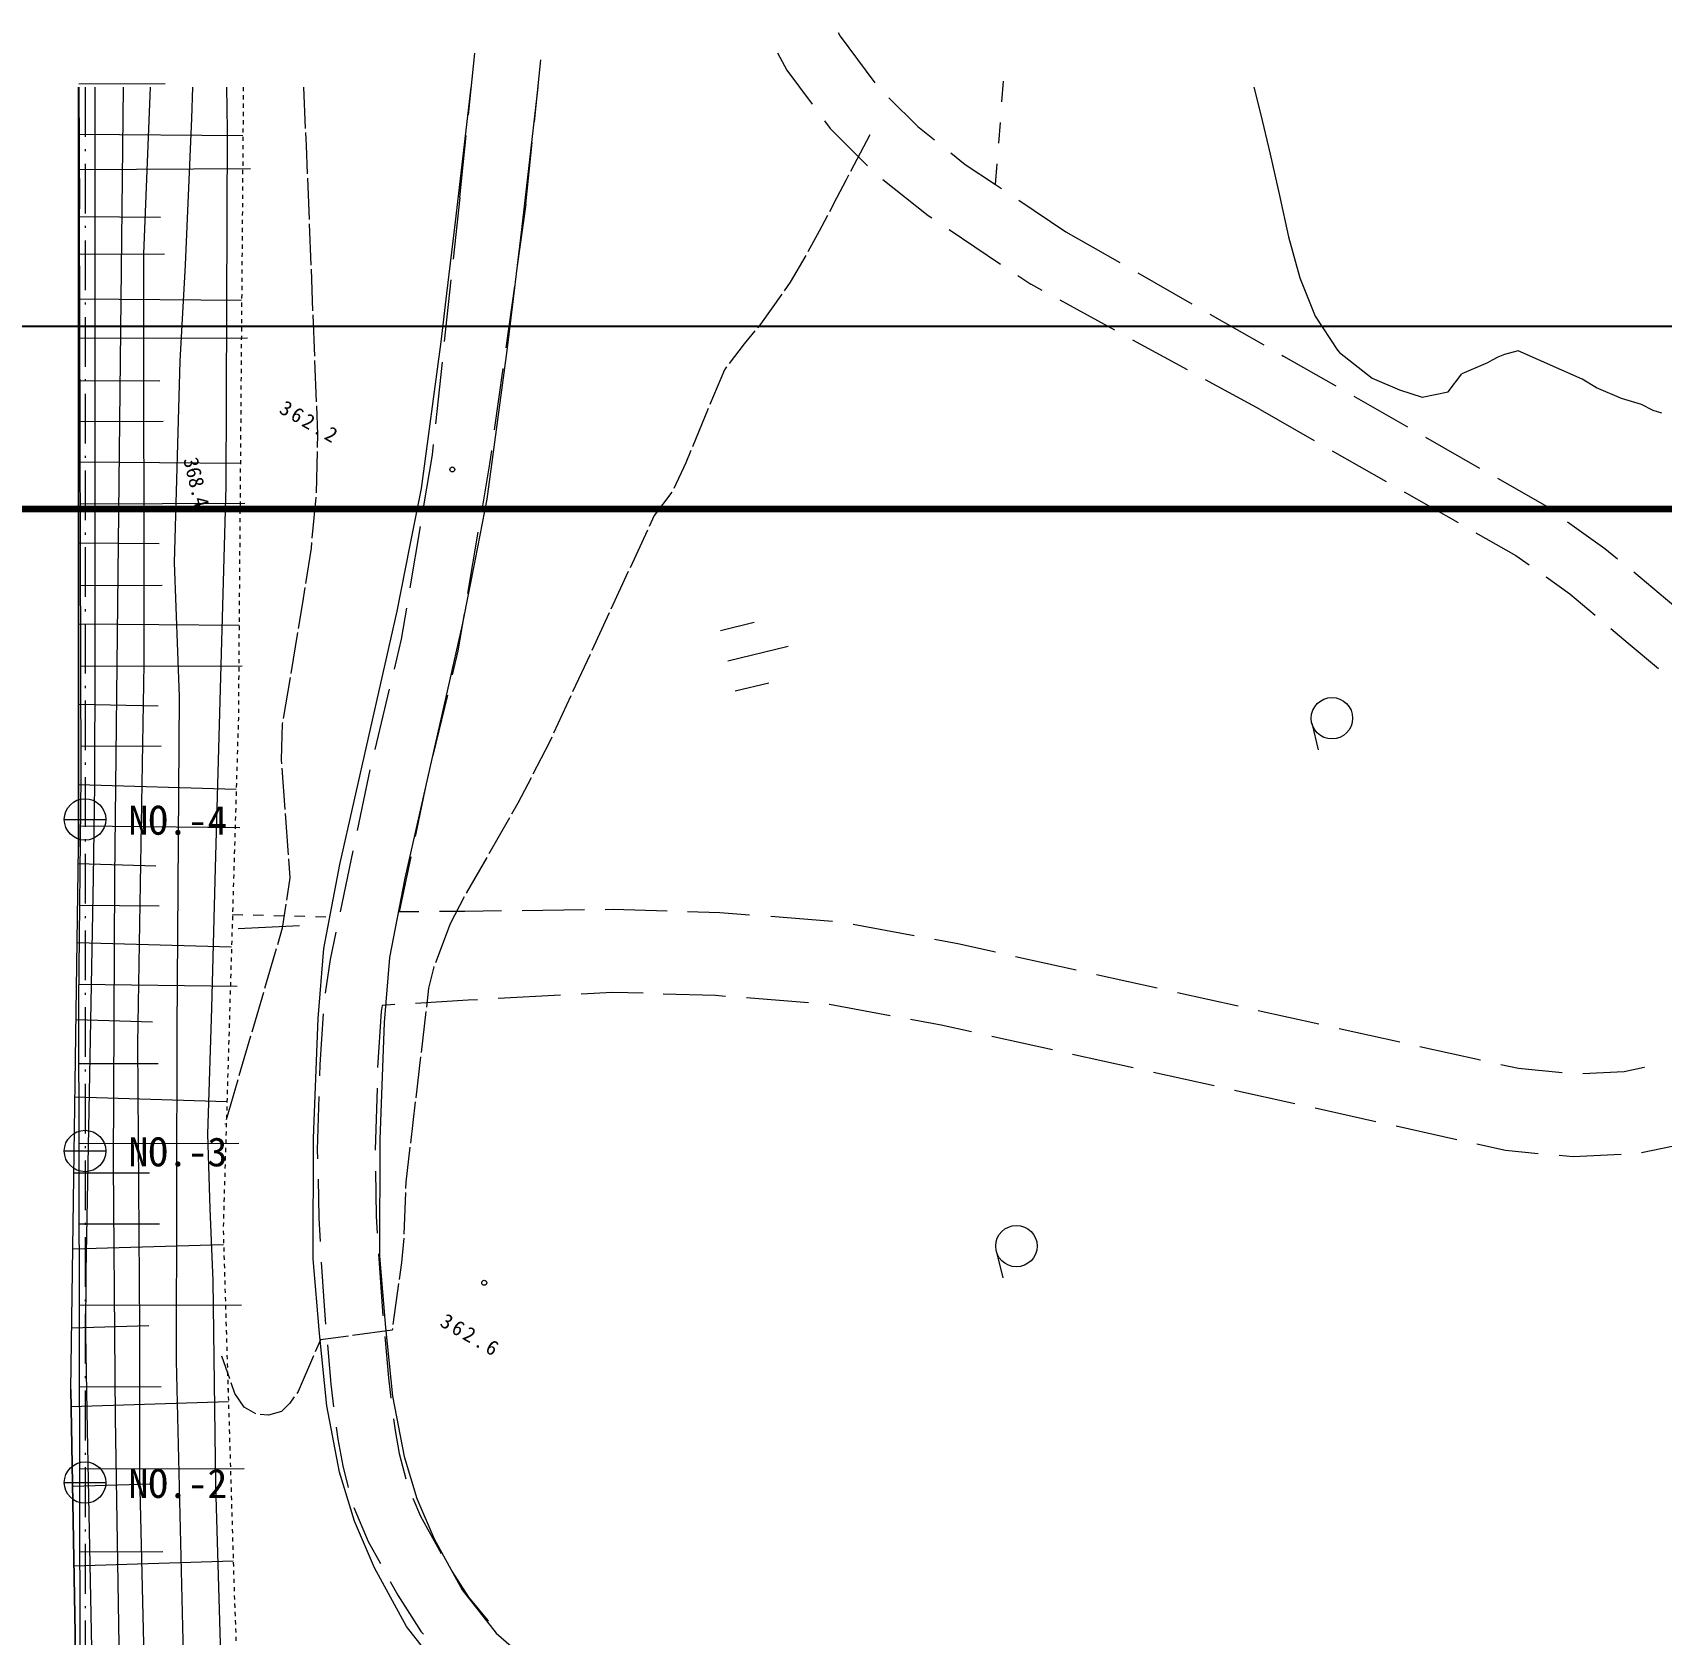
# Model space of a CAD drawing. Header units: millimetres. Extents: x -2078669 to -1085629, y -5987148 to 310365.
# Drawn here: x -1704718 to -1606432, y -4951344 to -4854730 of the extents above; entities that cross this region are included whole.
import ezdxf

# ---------------------------------------------------------------- set-up
doc = ezdxf.new("R2010")
doc.units = ezdxf.units.MM
doc.header["$LTSCALE"] = 500
for name, pattern in [('561019', [1, 0.5, -0.5]), ('56201', [2.5, 1.25, -1.25]), ('57103', [5.5, 5, -0.5]), ('SXF_一点短鎖線', [9.25, 6, -1.5, 0.25, -1.5])]:
    doc.linetypes.add(name, pattern=pattern)
doc.layers.get('Defpoints').update_dxf_attribs({"color": 153})
for name, color, linetype, lineweight in [('D-BGD', 7, 'Continuous', 13), ('D-BMK', 2, 'SXF_一点短鎖線', 13), ('D-BMK-HTXT', 7, 'Continuous', 13), ('D-TTL', 2, 'Continuous', 140), ('●予備設計_LP横断', 7, 'Continuous', 13)]:
    doc.layers.add(name, color=color, linetype=linetype, lineweight=lineweight)
doc.styles.add('MS ゴシック', font='MS Gothic.ttf')
doc.styles.add('ＭＳ ゴシック', font='MS Gothic.ttf')

# ---------------------------------------------------------------- blocks, each defined once
blk = doc.blocks.new('M7312')
at = {"layer": '●予備設計_LP横断', "linetype": 'Continuous', "lineweight": 20}
blk.add_circle((0, -0.001), 0.15, dxfattribs=at)
blk = doc.blocks.new('河川平面')
at = {"layer": 'D-BGD', "linetype": 'Continuous'}
for p, q in [((1632547, -2622198, 362762), (1632937, -2618469, 362756)), ((1636525, -2622609, 362762), (1636911, -2618878, 362756)), ((1609040, -2620326), (1614256, -2620302)), ((1664742, -2621413, 362676), (1664839, -2620167, 362687)), ((1664547, -2623906, 362653), (1664644, -2622659, 362664)), ((1609021, -2623364), (1618941, -2623442)), ((1632026, -2627171, 362770), (1632417, -2623442, 362764)), ((1636012, -2627582, 362770), (1636397, -2623852, 362764)), ((1664352, -2626398, 362630), (1664449, -2625151, 362641)), ((1609072, -2625488), (1619391, -2625434)), ((1632026, -2627171, 362770), (1631625, -2630898, 362885)), ((1636012, -2627582, 362770), (1635492, -2631294, 362884)), ((1665751, -2627335, 362709), (1668599, -2629243, 362870)), ((1609020, -2628323), (1613961, -2628363)), ((1661548, -2629105, 362591), (1664660, -2631189, 362767)), ((1668599, -2629243, 362870), (1671855, -2631103, 362880)), ((1609088, -2630596), (1614205, -2630584)), ((1665697, -2631884, 362826), (1666480, -2632408, 362870)), ((1672940, -2631723, 362883), (1676196, -2633584, 362893)), ((1631492, -2632140, 362924), (1631091, -2635867, 363039)), ((1635319, -2632531, 362922), (1634799, -2636244, 363036)), ((1667159, -2632779, 362872), (1666480, -2632408, 362870)), ((1609019, -2633283), (1618862, -2633361)), ((1671546, -2635177, 362885), (1668255, -2633378, 362875)), ((1677282, -2634204, 362896), (1680538, -2636064, 362906)), ((1609108, -2635659), (1619224, -2635638)), ((1675933, -2637574, 362897), (1672643, -2635776, 362888)), ((1630959, -2637109, 363077), (1630558, -2640836, 363193)), ((1634626, -2637481, 363074), (1634106, -2641193, 363187)), ((1609019, -2638205), (1613921, -2638244)), ((1680321, -2639972, 362910), (1677031, -2638174, 362900)), ((1685964, -2639160, 362788), (1689221, -2641018, 362694)), ((1609116, -2640681), (1614134, -2640659)), ((1680321, -2639972, 362910), (1683578, -2641829, 362813)), ((1690306, -2641638, 362662), (1693563, -2643495, 362568)), ((1684663, -2642448, 362781), (1687920, -2644305, 362684)), ((1609018, -2643126), (1618784, -2643203)), ((1609123, -2645645), (1619061, -2645613)), ((1689005, -2644925, 362651), (1692261, -2646782, 362554)), ((1629632, -2647014, 363289), (1629010, -2650712, 363322)), ((1633123, -2647364, 363287), (1632499, -2651061, 363319)), ((1609017, -2648009), (1613881, -2648048)), ((1609142, -2650569), (1614066, -2650551)), ((1609016, -2652892), (1618707, -2652969)), ((1647749, -2653295), (1649789, -2652800)), ((1648191, -2655116), (1651835, -2654231)), ((1609154, -2655444), (1618903, -2655419)), ((1648633, -2656939), (1650674, -2656443)), ((1627767, -2656832, 363308), (1626894, -2660480, 363257)), ((1631277, -2657187, 363313), (1630406, -2660834, 363262)), ((1609016, -2657737), (1613819, -2657827)), ((1683437, -2658881), (1683830, -2660500)), ((1609169, -2660274), (1613999, -2660259)), ((1626604, -2661695, 363240), (1625831, -2665365, 363262)), ((1609015, -2662582), (1618537, -2662866)), ((1609141, -2665079), (1618744, -2665167)), ((1608555, -2699081), (1609014, -2666342)), ((1609000, -2667342), (1613684, -2667482)), ((1625575, -2666588, 363270), (1624801, -2670257, 363292)), ((1629075, -2666940, 363269), (1628375, -2670264, 363290)), ((1609091, -2669860), (1613886, -2669906)), ((1629550, -2670255, 363311), (1628375, -2670264, 363290)), ((1639548, -2670148, 363336), (1635798, -2670193, 363348)), ((1618649, -2671264, 362327), (1622347, -2671092, 362925)), ((1654523, -2670850, 363282), (1650785, -2670545, 363297)), ((1659446, -2671707, 363223), (1655759, -2671028, 363270)), ((1608933, -2672102), (1618253, -2672379)), ((1669226, -2673783, 363040), (1665565, -2672969, 363117)), ((1674105, -2674868, 362937), (1670446, -2674054, 363014)), ((1609047, -2674633), (1618596, -2674736)), ((1638093, -2675295, 363312), (1634348, -2675497, 363290)), ((1678985, -2675954, 362835), (1675325, -2675139, 362912)), ((1609119, -2714860, 368280), (1609038, -2675632, 368370)), ((1628109, -2675860, 363306), (1627335, -2675906, 363310)), ((1653067, -2675747, 363286), (1649330, -2675447, 363302)), ((1683865, -2677039, 362733), (1680205, -2676225, 362809)), ((1608868, -2676762), (1613491, -2676900)), ((1688745, -2678124, 362630), (1685085, -2677310, 362707)), ((1667783, -2678588, 363050), (1664123, -2677774, 363126)), ((1672663, -2679672, 362948), (1669004, -2678859, 363025)), ((1693624, -2679209, 362528), (1689964, -2678395, 362605)), ((1609042, -2679417), (1613831, -2679413)), ((1677543, -2680757, 362846), (1673883, -2679943, 362923)), ((1682423, -2681841, 362745), (1678763, -2681028, 362821)), ((1608803, -2681422), (1617976, -2681696)), ((1687302, -2682925, 362643), (1683643, -2682112, 362719)), ((1692182, -2684009, 362541), (1688523, -2683196, 362618)), ((1609053, -2684233), (1618695, -2684216)), ((1608738, -2686010), (1613307, -2686009)), ((1609067, -2689086), (1613914, -2689081)), ((1608674, -2690597), (1617776, -2690321)), ((1664398, -2690718), (1664791, -2692337)), ((1609078, -2693983), (1618850, -2693959)), ((1608607, -2695345), (1613272, -2695203)), ((1609088, -2698902), (1614007, -2698892)), ((1608573, -2700092), (1618064, -2699804)), ((1609100, -2703857), (1619019, -2703838)), ((1608658, -2704899), (1613434, -2704754)), ((1608744, -2709707), (1618356, -2709415)), ((1609110, -2708857), (1614101, -2708843))]:
    blk.add_line(p, q, dxfattribs=at)
at = {"layer": 'D-BGD', "linetype": '56201'}
blk.add_line((1618311, -2670423), (1624185, -2670559), dxfattribs=at)
at = {"layer": 'D-BGD', "linetype": 'Continuous'}
for points, elevation in [([(1654860, -2617230), (1654976, -2617445), (1657065, -2620261)], 362520), ([(1704551, -2640177), (1704038, -2640031), (1703327, -2639652), (1702116, -2639303), (1700621, -2638662), (1699749, -2638125), (1695895, -2636429), (1695068, -2636647), (1694667, -2636799), (1694326, -2636981), (1694037, -2637141), (1692497, -2637813)], 362000), ([(1651200, -2618454), (1651766, -2619498), (1653296, -2621554)], 362520), ([(1657915, -2621173), (1659658, -2622904), (1660672, -2623707)], 362520), ([(1679931, -2620514), (1680333, -2622112), (1680916, -2624570), (1681493, -2627058), (1682038, -2629540), (1682714, -2632016), (1683633, -2634332), (1684992, -2636382), (1685109, -2636519), (1687080, -2638067), (1688731, -2638785), (1690100, -2639214), (1691672, -2638907), (1692497, -2637813)], 362000), ([(1654042, -2622557), (1654375, -2623005), (1656634, -2625260)], 362520), ([(1703520, -2679647), (1703495, -2679660), (1702280, -2679908), (1699801, -2680026)], 362460), ([(1706829, -2683559), (1705176, -2684421), (1703328, -2684795)], 362460)]:
    blk.add_lwpolyline(points, dxfattribs=dict(at, elevation=elevation))
at = {"layer": 'D-BGD', "linetype": 'Continuous', "flags": 128}
for points in [[(1615472, -2812388), (1615273, -2807092), (1615231, -2805958), (1615082, -2805064), (1614196, -2802555), (1611544, -2797523), (1610785, -2796134), (1609990, -2794678), (1609448, -2793437), (1609275, -2792488), (1609120, -2789483), (1609265, -2770458), (1609158, -2754356), (1608991, -2733247), (1608817, -2713807), (1608555, -2699081), (1609014, -2666342), (1609021, -2620514)], [(1609021, -2620514), (1609014, -2666342)], [(1648369, -2729602), (1640710, -2723847), (1634729, -2719505), (1631309, -2716546), (1628807, -2713365), (1626888, -2709836), (1625672, -2707023), (1624776, -2704068), (1624009, -2700061), (1623561, -2695700), (1623183, -2691188), (1623197, -2683914), (1623477, -2676693), (1623813, -2672469), (1624796, -2667409), (1628250, -2652121), (1629016, -2648256), (1629716, -2644727), (1630896, -2635890), (1631250, -2632963), (1631771, -2628636), (1632704, -2620514)], [(1636730, -2620514), (1635743, -2629104), (1635219, -2633453), (1634864, -2636395), (1633664, -2645381), (1632948, -2648993), (1632163, -2652951), (1628711, -2668230), (1627783, -2673012), (1627471, -2676930), (1627197, -2683996), (1627183, -2691025), (1627543, -2695329), (1627971, -2699480), (1628665, -2703109), (1629434, -2705645), (1630488, -2708083), (1632161, -2711158), (1634216, -2713773), (1637218, -2716368), (1643087, -2720630), (1650772, -2726405), (1648369, -2729602)], [(1608555, -2699081), (1608817, -2713807), (1608991, -2733247), (1609158, -2754356), (1609265, -2770458), (1609120, -2789483)]]:
    blk.add_lwpolyline(points, dxfattribs=at)
at = {"layer": 'D-BGD', "linetype": 'Continuous', "extrusion": (0.712029, 0.008721, 0.702096), "elevation": 1381418}
blk.add_lwpolyline([(-2640024, -844819), (-2647369, -844745)], dxfattribs=at)
at = {"layer": 'D-BGD', "linetype": 'Continuous', "flags": 128}
for points, elevation in [([(1610013, -2620514), (1610004, -2655012), (1609981, -2662598), (1609913, -2668183), (1609452, -2691949), (1609445, -2695730), (1609534, -2701509), (1610811, -2765298), (1610885, -2769571), (1610897, -2771846), (1610716, -2783859), (1610693, -2787913), (1610772, -2789970), (1610879, -2790832), (1611484, -2792973), (1612825, -2795553), (1614449, -2798377), (1615902, -2801242), (1616987, -2804270), (1617505, -2807574), (1617667, -2810962)], 367000), ([(1611715, -2620514), (1611197, -2668195), (1611105, -2685482), (1611228, -2700780), (1611946, -2745632), (1612011, -2749082), (1612060, -2750532), (1612325, -2753298), (1612593, -2757485), (1612783, -2763612), (1612864, -2771282), (1612734, -2784705), (1612727, -2788483), (1612845, -2790265), (1613065, -2791226), (1613931, -2793393), (1615912, -2797217), (1616301, -2797929), (1618572, -2802762), (1619578, -2807144), (1619707, -2810758)], 366000), ([(1621746, -2814441), (1621891, -2808510), (1621764, -2806453), (1621613, -2804739), (1621190, -2802460), (1619945, -2799860), (1615503, -2792088), (1615083, -2791125), (1614669, -2789480), (1614591, -2787428), (1614424, -2780447), (1614954, -2770848), (1614660, -2757775), (1613687, -2747587), (1613373, -2737098), (1613203, -2724566), (1612724, -2704239), (1612726, -2695354), (1612599, -2678222), (1612988, -2655305), (1612966, -2630582), (1613359, -2620514)], 365000), ([(1615549, -2723449), (1615307, -2713395), (1614941, -2697350), (1614969, -2677393), (1615114, -2657274), (1614817, -2649187), (1615162, -2637051), (1615483, -2631247), (1615858, -2622408), (1615920, -2620514)], 364000), ([(1617958, -2620514), (1617980, -2623087), (1617905, -2644611), (1617264, -2667601), (1617049, -2676063), (1616798, -2683669), (1616949, -2688150), (1617118, -2692517), (1617295, -2704845), (1617707, -2719180)], 363000)]:
    blk.add_lwpolyline(points, dxfattribs=dict(at, elevation=elevation))
at = {"layer": 'D-BGD', "linetype": '561019', "flags": 128}
for points in [[(1618950, -2620514), (1618959, -2621129), (1618665, -2658302), (1618663, -2658627), (1618571, -2661701), (1617747, -2689368), (1618403, -2710987), (1619104, -2730441), (1619135, -2731637), (1619943, -2763133), (1618853, -2786511), (1619008, -2789521), (1619927, -2791602), (1625688, -2802391), (1625125, -2825293), (1624564, -2827572), (1623496, -2829911), (1618630, -2838640), (1618342, -2840170), (1618771, -2861642), (1618913, -2870692)], [(1618950, -2620514), (1618959, -2621129), (1618665, -2658302), (1618663, -2658627), (1618571, -2661701), (1617747, -2689368), (1618356, -2709415)]]:
    blk.add_lwpolyline(points, dxfattribs=at)
at = {"layer": 'D-BGD', "linetype": '57103', "elevation": 362500, "flags": 128}
for points in [[(1622593, -2620514), (1622750, -2624022), (1623446, -2641466), (1623344, -2645264), (1623051, -2648319), (1622538, -2651619), (1621312, -2658931), (1621256, -2661088), (1621773, -2668212), (1621310, -2671255), (1617849, -2683071)], [(1656762, -2623387), (1655337, -2626103), (1654755, -2627217), (1653718, -2629202), (1652995, -2630506), (1651971, -2632276), (1650166, -2634813), (1649180, -2635999), (1647996, -2637562), (1645661, -2643175), (1644845, -2644924), (1643758, -2646363), (1637432, -2660026), (1635534, -2663717), (1632352, -2669242), (1631438, -2670992)], [(1631438, -2670992), (1630465, -2673583), (1630146, -2674866), (1628772, -2686571), (1628658, -2689730), (1628512, -2691411), (1627943, -2695488), (1623613, -2696077), (1622269, -2699201), (1621764, -2699901), (1621267, -2700389), (1620488, -2700616), (1619769, -2700561), (1619014, -2700140), (1618444, -2699316), (1617676, -2697057)]]:
    blk.add_lwpolyline(points, dxfattribs=at)
at = {"layer": 'D-BGD', "linetype": 'Continuous', "extrusion": (-0.321989, -0.404692, 0.85589), "elevation": 837350}
blk.add_lwpolyline([(2934329, -684820), (2935445, -684818), (2937633, -684608), (2938067, -684567)], dxfattribs=at)
at = {"layer": 'D-BGD', "linetype": 'Continuous', "extrusion": (-0.319959, -0.403068, 0.857416), "elevation": 838976}
blk.add_lwpolyline([(2930981, -693382), (2934458, -693382), (2934730, -693357)], dxfattribs=at)
at = {"layer": 'D-BGD', "linetype": 'Continuous', "extrusion": (-0.023368, 0.000230586, 0.999727), "elevation": 330052}
blk.add_lwpolyline([(2659625, 1643522), (2646067, 1643522), (2611853, 1643094)], dxfattribs=at)
at = {"layer": 'D-BGD', "linetype": 'Continuous', "extrusion": (0.494072, 0.859535, 0.130736), "elevation": -1388033}
blk.add_lwpolyline([(-2771918, 549089), (-2772048, 549089), (-2775667, 548997)], dxfattribs=at)
at = {"layer": 'D-BGD', "linetype": 'Continuous', "extrusion": (-0.336343, 0.06508, 0.939488), "elevation": -379076}
blk.add_lwpolyline([(2284237, 2099847), (2284856, 2099903), (2287984, 2099984)], dxfattribs=at)
at = {"layer": 'D-BGD', "linetype": 'Continuous', "extrusion": (-0.608951, 0.109912, 0.785556), "elevation": -1000086}
blk.add_lwpolyline([(2310186, 1856604), (2310995, 1856644), (2313934, 1856686)], dxfattribs=at)
at = {"layer": 'D-BGD', "linetype": 'Continuous', "extrusion": (0.081659, 0.092549, 0.992354), "elevation": 253439}
blk.add_lwpolyline([(-3020105, 899630), (-3023479, 898925), (-3023781, 898893)], dxfattribs=at)
at = {"layer": 'D-BGD', "linetype": 'Continuous', "extrusion": (-0.001079, -0.02159, 0.999766), "elevation": 417657}
blk.add_lwpolyline([(1828862, -2550216), (1831186, -2551696), (1831977, -2552297)], dxfattribs=at)
at = {"layer": 'D-BGD', "linetype": 'Continuous', "extrusion": (0.089369, 0.104788, 0.990471), "elevation": 232983}
blk.add_lwpolyline([(-3006331, 956698), (-3009057, 956175), (-3010027, 956088)], dxfattribs=at)
at = {"layer": 'D-BGD', "linetype": 'Continuous', "extrusion": (-0.634781, -0.757028, 0.154798), "elevation": 981085}
blk.add_lwpolyline([(3007389, 213070), (3009889, 213038), (3011138, 213056)], dxfattribs=at)
at = {"layer": 'D-BGD', "linetype": 'Continuous', "extrusion": (0.005543, -0.013738, 0.99989), "elevation": 408199}
blk.add_lwpolyline([(1695536, -2644704), (1696975, -2645725), (1698493, -2647005)], dxfattribs=at)
at = {"layer": 'D-BGD', "linetype": 'Continuous', "extrusion": (-0.305617, 0.059971, 0.950264), "elevation": -311569}
blk.add_lwpolyline([(2288676, 2117240), (2290569, 2117295), (2292423, 2117215)], dxfattribs=at)
at = {"layer": 'D-BGD', "linetype": 'Continuous', "extrusion": (-0.309946, 0.060907, 0.948801), "elevation": -322737}
blk.add_lwpolyline([(2287781, 2119657), (2290031, 2119720), (2291528, 2119657)], dxfattribs=at)
at = {"layer": 'D-BGD', "linetype": 'Continuous', "extrusion": (-0.630746, -0.752049, 0.191264), "elevation": 991416}
blk.add_lwpolyline([(3008618, 175984), (3009995, 175966), (3012367, 176002)], dxfattribs=at)
at = {"layer": 'D-BGD', "linetype": 'Continuous', "extrusion": (-0.555169, 0.122055, 0.822733), "elevation": -931053}
blk.add_lwpolyline([(2249930, 1986627), (2250336, 1986618), (2253680, 1986655)], dxfattribs=at)
at = {"layer": 'D-BGD', "linetype": 'Continuous', "extrusion": (-0.010942, 0.973623, 0.2279), "elevation": -2534853}
blk.add_lwpolyline([(-1604439, 966480), (-1602227, 966487), (-1600689, 966459)], dxfattribs=at)
at = {"layer": 'D-BGD', "linetype": 'Continuous', "extrusion": (0.003814, 0.02883, 0.999577), "elevation": 292457}
blk.add_lwpolyline([(-1980537, 2441007), (-1977287, 2441351), (-1976810, 2441420)], dxfattribs=at)
at = {"layer": 'D-BGD', "linetype": 'Continuous', "extrusion": (0.002649, -0.015629, 0.999874), "elevation": 409362}
blk.add_lwpolyline([(1180047, -2902438), (1178314, -2901996), (1176391, -2901618)], dxfattribs=at)
at = {"layer": 'D-BGD', "linetype": 'Continuous', "extrusion": (0.140594, -0.023657, 0.989785), "elevation": 651189}
blk.add_lwpolyline([(-2364880, -1972621), (-2366578, -1972551), (-2368628, -1972600)], dxfattribs=at)
at = {"layer": 'D-BGD', "linetype": 'Continuous', "extrusion": (-0.025755, -0.208347, 0.977716), "elevation": 869033}
blk.add_lwpolyline([(1979666, -2317528), (1977343, -2317299), (1975930, -2317213)], dxfattribs=at)
at = {"layer": 'D-BGD', "linetype": 'Continuous', "extrusion": (0.0001516, -0.109423, 0.993995), "elevation": 654119}
blk.add_lwpolyline([(1639379, -2621617), (1637537, -2621562), (1635633, -2621662)], dxfattribs=at)
at = {"layer": 'D-BGD', "linetype": 'Continuous', "extrusion": (0.002181, -0.035388, 0.999371), "elevation": 461348}
blk.add_lwpolyline([(1480359, -2757055), (1479768, -2756970), (1476628, -2756688)], dxfattribs=at)
at = {"layer": 'D-BGD', "linetype": 'Continuous', "extrusion": (-0.136555, -0.00618, 0.990613), "elevation": 154216}
blk.add_lwpolyline([(2746743, 1540230), (2747100, 1540156), (2750461, 1539791), (2750466, 1539790)], dxfattribs=at)
at = {"layer": 'D-BGD', "linetype": 'Continuous', "extrusion": (-0.051604, 0.902819, 0.426913), "elevation": -2344735}
blk.add_lwpolyline([(-1477755, 1508671), (-1477186, 1508668), (-1474005, 1508688)], dxfattribs=at)
at = {"layer": 'D-BGD', "linetype": 'Continuous', "extrusion": (-0.011323, -0.132784, 0.99108), "elevation": 696618}
blk.add_lwpolyline([(1879415, -2455041), (1875716, -2454673), (1875683, -2454673)], dxfattribs=at)
at = {"layer": 'D-BGD', "linetype": 'Continuous', "extrusion": (0.063903, -0.017964, 0.997794), "elevation": 514335}
blk.add_lwpolyline([(-2137103, -2258327), (-2140103, -2258975), (-2140762, -2259140)], dxfattribs=at)
at = {"layer": 'D-BGD', "linetype": 'Continuous', "extrusion": (-0.022176, -0.191466, 0.981249), "elevation": 832118}
blk.add_lwpolyline([(1959910, -2352124), (1958041, -2351927), (1956174, -2351797)], dxfattribs=at)
at = {"layer": 'D-BGD', "linetype": 'Continuous', "extrusion": (-0.005394, -0.116637, 0.99316), "elevation": 663407}
blk.add_lwpolyline([(1820544, -2538552), (1817888, -2538415), (1816815, -2538227)], dxfattribs=at)
at = {"layer": 'D-BGD', "linetype": 'Continuous', "extrusion": (-0.386, -0.003872, 0.922491), "elevation": -282578}
blk.add_lwpolyline([(2697078, 1616257), (2700805, 1616101), (2700825, 1616101)], dxfattribs=at)
at = {"layer": 'D-BGD', "linetype": 'Continuous', "extrusion": (-0.023695, -0.014943, 0.999608), "elevation": 364676}
blk.add_lwpolyline([(3134087, -46882), (3136746, -48667), (3137214, -48953)], dxfattribs=at)
at = {"layer": 'D-BGD', "linetype": 'Continuous', "extrusion": (-0.007662, -0.1282, 0.991719), "elevation": 690663}
blk.add_lwpolyline([(1854253, -2510921), (1852263, -2510843), (1850527, -2510562)], dxfattribs=at)
at = {"layer": 'D-BGD', "linetype": 'Continuous', "extrusion": (0.001574, -0.03209, 0.999484), "elevation": 451110}
blk.add_lwpolyline([(1568533, -2751997), (1565632, -2751997), (1564792, -2751872)], dxfattribs=at)
at = {"layer": 'D-BGD', "linetype": 'Continuous', "extrusion": (0.051068, -0.014314, 0.998593), "elevation": 484170}
blk.add_lwpolyline([(-2147127, -2268980), (-2149745, -2269753), (-2150707, -2270092)], dxfattribs=at)
at = {"layer": 'D-BGD', "linetype": 'Continuous', "extrusion": (0.054378, -0.013649, 0.998427), "elevation": 487521}
blk.add_lwpolyline([(-2210330, -2204772), (-2212605, -2205378), (-2213933, -2205806)], dxfattribs=at)
at = {"layer": 'D-BGD', "linetype": 'Continuous', "extrusion": (-0.123548, -0.025437, 0.992013), "elevation": 227590}
blk.add_lwpolyline([(2963730, 1088463), (2966575, 1088067), (2967446, 1087963)], dxfattribs=at)
at = {"layer": 'D-BGD', "linetype": 'Continuous', "extrusion": (-0.098567, -0.023531, 0.994852), "elevation": 264487}
blk.add_lwpolyline([(2994856, 986207), (2997445, 985763), (2998555, 985595)], dxfattribs=at)
at = {"layer": 'D-BGD', "linetype": 'Continuous', "extrusion": (0.868038, 0.067518, 0.491885), "elevation": 1409261}
blk.add_lwpolyline([(-2813963, -379261), (-2816477, -379304), (-2817707, -379424)], dxfattribs=at)
at = {"layer": 'D-BGD', "linetype": 'Continuous', "extrusion": (0.846499, 0.064697, 0.528444), "elevation": 1392113}
blk.add_lwpolyline([(-2812305, -438968), (-2814682, -439009), (-2816049, -439139)], dxfattribs=at)
at = {"layer": 'D-BGD', "linetype": 'Continuous', "extrusion": (-0.560903, -0.252732, 0.788362), "elevation": 56225}
blk.add_lwpolyline([(3136067, 518133), (3137239, 518105), (3139804, 518364)], dxfattribs=at)
at = {"layer": 'D-BGD', "linetype": 'Continuous', "extrusion": (-0.522307, -0.234465, 0.819891), "elevation": 83131}
blk.add_lwpolyline([(3134586, 515159), (3136829, 515112), (3138328, 515260)], dxfattribs=at)
at = {"layer": 'D-BGD', "linetype": 'Continuous', "extrusion": (0.001612, -0.020011, 0.999798), "elevation": 420061}
blk.add_lwpolyline([(1408664, -2824424), (1409550, -2826065), (1410597, -2827562), (1410629, -2827610)], dxfattribs=at)
at = {"layer": 'D-BGD', "linetype": 'Continuous'}
for points in [[(1615473, -2813810, 368400), (1615503, -2805510, 368350), (1615442, -2805095, 368370), (1615373, -2804813, 368380), (1615226, -2804347, 368420), (1610224, -2794667, 368260), (1609794, -2793590, 368280), (1609534, -2792437, 368300), (1609236, -2777605, 368510), (1609158, -2758979, 368490), (1609245, -2738601, 368470), (1609119, -2714860, 368280), (1609038, -2675632, 368370), (1609172, -2662075, 368370), (1609082, -2627858, 368360), (1609044, -2620514, 368307)], [(1628028, -2700834, 362740), (1628117, -2701535, 362680), (1628376, -2702930, 363020), (1628761, -2704463, 363084)], [(1624566, -2701346, 362739), (1624659, -2702074, 362680), (1624960, -2703677, 363020), (1625287, -2704983, 363065)], [(1627834, -2710657, 363226), (1628291, -2711486, 363280), (1629705, -2713682, 363240), (1629826, -2713828, 363237)]]:
    blk.add_polyline3d(points, dxfattribs=at)
for centre in [(1684651, -2658586), (1665612, -2690423)]:
    blk.add_circle(centre, 1250, dxfattribs=at)
at = {"layer": 'D-BGD', "linetype": 'Continuous', "lineweight": 20, "xscale": 1000, "yscale": 1000, "zscale": 1000, "rotation": 330.1091246385173}
for p in [(1631578, -2643579, 362154), (1633503, -2692636, 362597)]:
    blk.add_blockref('M7312', p, dxfattribs=at)
at = {"layer": 'D-BGD', "linetype": 'Continuous', "style": 'MS ゴシック'}
blk.add_text('368.4', height=900, rotation=283.66942, dxfattribs=at).set_placement((1615335, -2642972))
at = {"layer": 'D-BGD', "linetype": 'Continuous', "char_height": 900, "attachment_point": 7, "rotation": 330.10912, "line_spacing_factor": 0.722892, "style": 'MS ゴシック'}
for s, insert in [('\\T1.284;362.2', (1621053, -2640147)), ('\\T1.287;362.6', (1630757, -2695221))]:
    blk.add_mtext(s, dxfattribs=dict(at, insert=insert))

msp = doc.modelspace()

# ---------------------------------------------------------------- linework, layer by layer
at = {"layer": 'D-BMK', "linetype": 'SXF_一点短鎖線', "flags": 128}
msp.add_lwpolyline([(-1701552.5, -4858013.4), (-1701552.5, -5108191.7)], dxfattribs=at)
msp.add_lwpolyline([(-1701552.5, -4858013.4), (-1701552.5, -5108191.7)], dxfattribs=at)
at = {"layer": 'D-BMK-HTXT', "color": 7, "linetype": 'Continuous', "lineweight": 13}
for p, q in [((-1702802.5, -4902186.7, 329093), (-1700302.5, -4902186.7, -329093)), ((-1702802.5, -4922186.7, 329093), (-1700302.5, -4922186.7, -329093)), ((-1702802.5, -4942186.7, 329093), (-1700302.5, -4942186.7, -329093))]:
    msp.add_line(p, q, dxfattribs=at)
for centre in [(-1701552.5, -4902186.7, 0), (-1701552.5, -4922186.7, 0), (-1701552.5, -4942186.7, 0)]:
    msp.add_circle(centre, 1250, dxfattribs=at)
at = {"layer": 'D-TTL'}
msp.add_line((-1777887.6, -4883452.3), (-1377887.6, -4883452.3), dxfattribs=at)
at = {"layer": 'Defpoints', "color": 1}
msp.add_lwpolyline([(-1788137.6, -5169452.3), (-1367637.6, -5169452.3), (-1367637.6, -4872452.3), (-1788137.6, -4872452.3)], close=True, dxfattribs=at)

# ---------------------------------------------------------------- block references
at = {"layer": 'D-BGD'}
msp.add_blockref('河川平面', (-3310965.8, -2237499.8), dxfattribs=at)

# ---------------------------------------------------------------- texts
at = {"layer": 'D-BMK-HTXT', "color": 7, "style": 'ＭＳ ゴシック'}
for s, p in [('NO.-4', (-1698925.8, -4903113.5)), ('NO.-3', (-1698925.8, -4923113.5)), ('NO.-2', (-1698925.8, -4943113.5))]:
    msp.add_text(s, height=1750, rotation=360, dxfattribs=at).set_placement(p)

doc.saveas('drawing.dxf')
